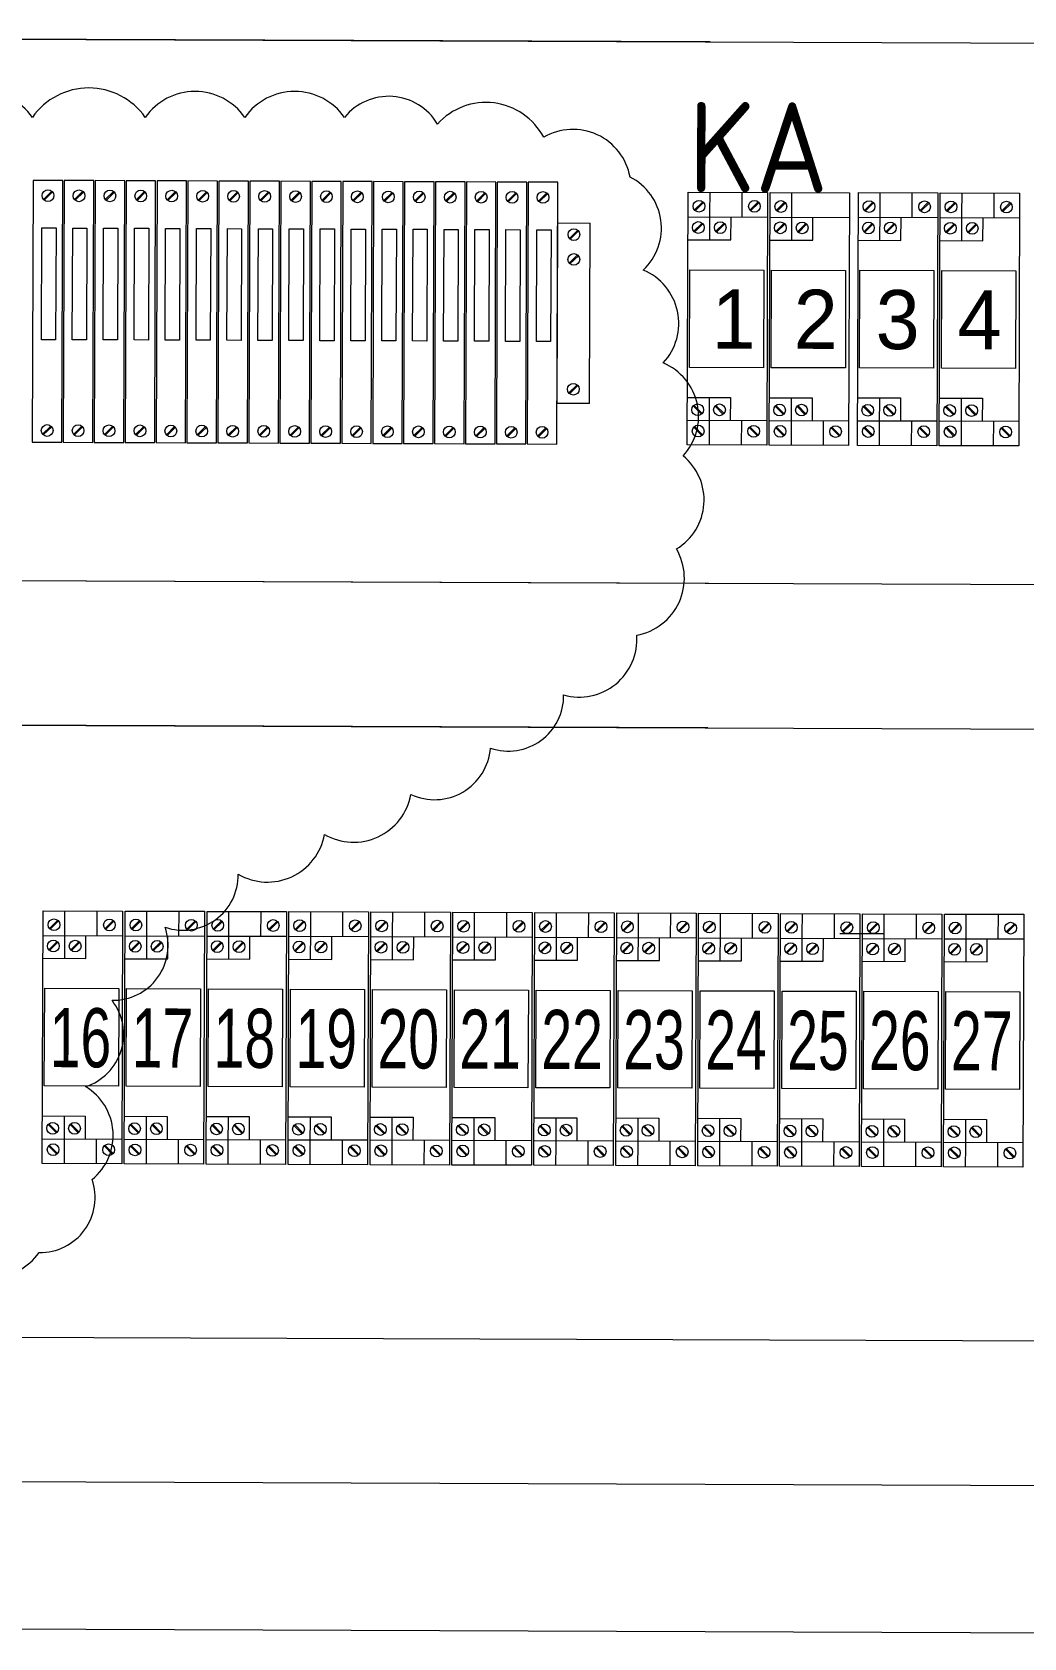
# Model space of a CAD drawing. Header units: millimetres. Extents: x 32721 to 103787, y 57624 to 127312.
# Drawn here: x 43190.9 to 43329.8, y 65146.8 to 65371.6 of the extents above; entities that cross this region are included whole.
import ezdxf

# ---------------------------------------------------------------- set-up
doc = ezdxf.new("R2010")
doc.units = ezdxf.units.MM
doc.header["$LTSCALE"] = 10
doc.layers.add('1轮廓实线层', color=7, linetype='Continuous', lineweight=18)
doc.layers.add('6文字层', color=3, linetype='Continuous', lineweight=18)
doc.styles.get("Standard").update_dxf_attribs({"font": 'isocp.shx', "width": 0.707, "bigfont": 'hztxt.shx'})
doc.styles.add('样式 1', font='SIMYOU.TTF', dxfattribs={"width": 0.75})

msp = doc.modelspace()

# ---------------------------------------------------------------- linework, layer by layer
at = {"layer": '1轮廓实线层'}
for p, q in [((43285.87, 65370.2), (42910.13, 65371.55)), ((42910.13, 65371.55), (43488.54, 65369.46)), ((43285.6, 65294.38), (42909.86, 65295.74)), ((43488.27, 65293.65), (42909.86, 65295.74)), ((43285.53, 65274.17), (42909.78, 65275.52)), ((42909.78, 65275.52), (43488.19, 65273.44)), ((43487.88, 65187.75), (42909.48, 65189.84)), ((43507.52, 65167.47), (42889.69, 65169.7)), ((42864.96, 65149.2), (43532.1, 65146.79))]:
    msp.add_line(p, q, dxfattribs=at)
at = {"layer": '1轮廓实线层', "lineweight": 13}
for p, q in [((43191.06, 65350.79), (43190.93, 65314.15)), ((43195.2, 65350.78), (43191.06, 65350.79)), ((43195.07, 65314.14), (43195.2, 65350.78)), ((43195.39, 65350.78), (43195.26, 65314.14)), ((43199.54, 65350.76), (43195.39, 65350.78)), ((43199.4, 65314.12), (43199.54, 65350.76)), ((43199.72, 65350.76), (43199.59, 65314.12)), ((43203.87, 65350.75), (43199.72, 65350.76)), ((43203.73, 65314.11), (43203.87, 65350.75)), ((43204.05, 65350.75), (43203.92, 65314.11)), ((43208.2, 65350.73), (43204.05, 65350.75)), ((43208.07, 65314.09), (43208.2, 65350.73)), ((43208.39, 65350.73), (43208.25, 65314.09)), ((43212.53, 65350.72), (43208.39, 65350.73)), ((43212.4, 65314.07), (43212.53, 65350.72)), ((43212.72, 65350.72), (43212.58, 65314.07)), ((43216.86, 65350.7), (43212.72, 65350.72)), ((43216.73, 65314.06), (43216.86, 65350.7)), ((43217.05, 65350.7), (43216.92, 65314.06)), ((43221.19, 65350.69), (43217.05, 65350.7)), ((43221.06, 65314.04), (43221.19, 65350.69)), ((43221.39, 65350.68), (43221.26, 65314.04)), ((43225.54, 65350.67), (43221.39, 65350.68)), ((43225.4, 65314.03), (43225.54, 65350.67)), ((43225.72, 65350.67), (43225.59, 65314.03)), ((43229.87, 65350.65), (43225.72, 65350.67)), ((43229.74, 65314.01), (43229.87, 65350.65)), ((43230.06, 65350.65), (43229.92, 65314.01)), ((43234.2, 65350.64), (43230.06, 65350.65)), ((43234.07, 65314), (43234.2, 65350.64)), ((43234.39, 65350.64), (43234.25, 65314)), ((43238.53, 65350.62), (43234.39, 65350.64)), ((43238.4, 65313.98), (43238.53, 65350.62)), ((43238.72, 65350.62), (43238.59, 65313.98)), ((43242.86, 65350.61), (43238.72, 65350.62)), ((43242.73, 65313.97), (43242.86, 65350.61)), ((43243.05, 65350.61), (43242.92, 65313.96)), ((43247.19, 65350.59), (43243.05, 65350.61)), ((43247.06, 65313.95), (43247.19, 65350.59)), ((43247.38, 65350.59), (43247.25, 65313.95)), ((43251.53, 65350.58), (43247.38, 65350.59)), ((43251.39, 65313.93), (43251.53, 65350.58)), ((43251.71, 65350.58), (43251.58, 65313.93)), ((43255.86, 65350.56), (43251.71, 65350.58)), ((43255.73, 65313.92), (43255.86, 65350.56)), ((43256.04, 65350.56), (43255.91, 65313.92)), ((43260.19, 65350.54), (43256.04, 65350.56)), ((43260.06, 65313.9), (43260.19, 65350.54)), ((43260.38, 65350.54), (43260.24, 65313.9)), ((43264.52, 65350.53), (43260.38, 65350.54)), ((43264.39, 65313.89), (43264.52, 65350.53)), ((43192.49, 65348.13), (43193.66, 65349.29)), ((43192.59, 65348.03), (43193.76, 65349.19)), ((43196.82, 65348.11), (43197.99, 65349.27)), ((43196.92, 65348.01), (43198.09, 65349.17)), ((43201.15, 65348.1), (43202.32, 65349.26)), ((43201.26, 65348), (43202.42, 65349.15)), ((43205.49, 65348.08), (43206.65, 65349.24)), ((43205.59, 65347.98), (43206.75, 65349.14)), ((43209.82, 65348.07), (43210.98, 65349.22)), ((43209.92, 65347.97), (43211.08, 65349.12)), ((43214.15, 65348.05), (43215.31, 65349.21)), ((43214.25, 65347.95), (43215.42, 65349.11)), ((43218.48, 65348.04), (43219.65, 65349.19)), ((43218.58, 65347.93), (43219.75, 65349.09)), ((43222.82, 65348.02), (43223.99, 65349.18)), ((43222.92, 65347.92), (43224.09, 65349.08)), ((43227.15, 65348), (43228.32, 65349.16)), ((43227.26, 65347.9), (43228.42, 65349.06)), ((43231.49, 65347.99), (43232.65, 65349.15)), ((43231.59, 65347.89), (43232.75, 65349.04)), ((43235.82, 65347.97), (43236.98, 65349.13)), ((43235.92, 65347.87), (43237.09, 65349.03)), ((43240.15, 65347.96), (43241.32, 65349.12)), ((43240.25, 65347.86), (43241.42, 65349.01)), ((43244.48, 65347.94), (43245.65, 65349.1)), ((43244.58, 65347.84), (43245.75, 65349)), ((43248.81, 65347.93), (43249.98, 65349.08)), ((43248.91, 65347.82), (43250.08, 65348.98)), ((43253.14, 65347.91), (43254.31, 65349.07)), ((43253.25, 65347.81), (43254.41, 65348.97)), ((43257.48, 65347.9), (43258.64, 65349.05)), ((43257.58, 65347.79), (43258.74, 65348.95)), ((43261.81, 65347.88), (43262.97, 65349.04)), ((43261.91, 65347.78), (43263.07, 65348.93)), ((43282.65, 65313.76), (43282.78, 65349.14)), ((43282.78, 65349.14), (43293.9, 65349.1)), ((43283.65, 65346.66), (43284.81, 65347.81)), ((43283.75, 65346.55), (43284.91, 65347.71)), ((43285.82, 65346.26), (43285.83, 65349.13)), ((43290.32, 65345.66), (43290.33, 65349.11)), ((43291.42, 65346.63), (43292.58, 65347.79)), ((43291.52, 65346.53), (43292.69, 65347.68)), ((43293.9, 65349.1), (43293.77, 65313.72)), ((43294.12, 65313.72), (43294.25, 65349.1)), ((43294.25, 65349.1), (43305.37, 65349.06)), ((43295.12, 65346.62), (43296.28, 65347.77)), ((43295.22, 65346.51), (43296.39, 65347.67)), ((43297.29, 65346.21), (43297.3, 65349.09)), ((43305.37, 65349.06), (43305.24, 65313.68)), ((43306.47, 65313.7), (43306.6, 65349.08)), ((43306.6, 65349.08), (43317.72, 65349.04)), ((43307.46, 65346.6), (43308.63, 65347.76)), ((43307.57, 65346.5), (43308.73, 65347.65)), ((43309.64, 65346.2), (43309.65, 65349.07)), ((43314.14, 65345.6), (43314.15, 65349.06)), ((43315.24, 65346.57), (43316.4, 65347.73)), ((43315.34, 65346.47), (43316.5, 65347.63)), ((43317.72, 65349.04), (43317.59, 65313.66)), ((43317.94, 65313.66), (43318.07, 65349.04)), ((43318.07, 65349.04), (43329.19, 65349)), ((43318.94, 65346.56), (43320.1, 65347.72)), ((43319.04, 65346.46), (43320.2, 65347.61)), ((43321.11, 65346.16), (43321.12, 65349.03)), ((43325.61, 65345.56), (43325.62, 65349.01)), ((43326.71, 65346.53), (43327.88, 65347.69)), ((43326.81, 65346.43), (43327.98, 65347.58)), ((43329.19, 65349), (43329.06, 65313.62)), ((43282.77, 65345.69), (43293.89, 65345.65)), ((43285.8, 65342.47), (43285.82, 65346.26)), ((43288.76, 65342.46), (43288.77, 65345.66)), ((43294.24, 65345.64), (43305.36, 65345.6)), ((43297.28, 65342.43), (43297.29, 65346.21)), ((43300.23, 65342.42), (43300.24, 65345.62)), ((43306.58, 65345.63), (43317.7, 65345.59)), ((43309.62, 65342.41), (43309.64, 65346.2)), ((43312.57, 65342.4), (43312.59, 65345.61)), ((43318.06, 65345.59), (43329.18, 65345.55)), ((43321.1, 65342.37), (43321.11, 65346.16)), ((43324.05, 65342.36), (43324.06, 65345.56)), ((43264.41, 65319.57), (43264.5, 65344.84)), ((43264.5, 65344.84), (43269.05, 65344.83)), ((43266.14, 65342.68), (43267.3, 65343.84)), ((43266.24, 65342.58), (43267.4, 65343.74)), ((43268.96, 65319.56), (43269.05, 65344.83)), ((43283.56, 65343.67), (43284.73, 65344.83)), ((43283.66, 65343.57), (43284.83, 65344.73)), ((43286.62, 65343.66), (43287.79, 65344.82)), ((43286.73, 65343.56), (43287.89, 65344.72)), ((43295.03, 65343.63), (43296.2, 65344.79)), ((43295.13, 65343.53), (43296.3, 65344.69)), ((43298.1, 65343.62), (43299.26, 65344.78)), ((43298.2, 65343.52), (43299.36, 65344.68)), ((43307.38, 65343.62), (43308.54, 65344.77)), ((43307.48, 65343.51), (43308.65, 65344.67)), ((43310.44, 65343.61), (43311.61, 65344.76)), ((43310.54, 65343.5), (43311.71, 65344.66)), ((43318.85, 65343.58), (43320.02, 65344.73)), ((43318.95, 65343.47), (43320.12, 65344.63)), ((43321.91, 65343.56), (43323.08, 65344.72)), ((43322.02, 65343.46), (43323.18, 65344.62)), ((43282.75, 65342.48), (43288.76, 65342.46)), ((43294.23, 65342.44), (43300.23, 65342.42)), ((43306.57, 65342.42), (43312.57, 65342.4)), ((43318.05, 65342.38), (43324.05, 65342.36)), ((43266.12, 65339.21), (43267.29, 65340.36)), ((43266.22, 65339.1), (43267.39, 65340.26)), ((43266.06, 65321.04), (43267.22, 65322.2)), ((43266.16, 65320.94), (43267.32, 65322.09)), ((43282.67, 65320.42), (43288.68, 65320.4)), ((43285.72, 65320.41), (43285.71, 65316.63)), ((43288.68, 65320.4), (43288.66, 65317.19)), ((43294.15, 65320.38), (43300.15, 65320.36)), ((43297.2, 65320.37), (43297.18, 65316.58)), ((43300.15, 65320.36), (43300.14, 65317.15)), ((43306.49, 65320.37), (43312.49, 65320.34)), ((43309.54, 65320.35), (43309.53, 65316.57)), ((43312.49, 65320.34), (43312.48, 65317.14)), ((43317.97, 65320.32), (43323.97, 65320.3)), ((43321.02, 65320.31), (43321, 65316.53)), ((43323.97, 65320.3), (43323.96, 65317.1)), ((43268.96, 65319.56), (43264.41, 65319.57)), ((43283.47, 65319.22), (43284.63, 65318.06)), ((43283.57, 65319.32), (43284.73, 65318.16)), ((43286.54, 65319.21), (43287.69, 65318.05)), ((43286.64, 65319.31), (43287.79, 65318.15)), ((43294.94, 65319.18), (43296.1, 65318.01)), ((43295.05, 65319.28), (43296.2, 65318.12)), ((43298.01, 65319.17), (43299.17, 65318)), ((43298.11, 65319.27), (43299.27, 65318.11)), ((43307.29, 65319.16), (43308.45, 65318)), ((43307.39, 65319.27), (43308.55, 65318.1)), ((43310.35, 65319.15), (43311.51, 65317.99)), ((43310.46, 65319.25), (43311.61, 65318.09)), ((43318.76, 65319.12), (43319.92, 65317.96)), ((43318.87, 65319.22), (43320.02, 65318.06)), ((43321.83, 65319.11), (43322.98, 65317.95)), ((43321.93, 65319.21), (43323.09, 65318.05)), ((43192.37, 65315.26), (43193.54, 65316.41)), ((43192.47, 65315.16), (43193.64, 65316.31)), ((43196.7, 65315.24), (43197.87, 65316.4)), ((43196.8, 65315.14), (43197.97, 65316.3)), ((43201.03, 65315.23), (43202.2, 65316.38)), ((43201.14, 65315.12), (43202.3, 65316.28)), ((43205.37, 65315.21), (43206.53, 65316.37)), ((43205.47, 65315.11), (43206.63, 65316.27)), ((43209.7, 65315.2), (43210.86, 65316.35)), ((43209.8, 65315.09), (43210.97, 65316.25)), ((43214.03, 65315.18), (43215.2, 65316.34)), ((43214.13, 65315.08), (43215.3, 65316.23)), ((43218.36, 65315.16), (43219.53, 65316.32)), ((43218.46, 65315.06), (43219.63, 65316.22)), ((43222.7, 65315.15), (43223.87, 65316.31)), ((43222.81, 65315.05), (43223.97, 65316.2)), ((43227.04, 65315.13), (43228.2, 65316.29)), ((43227.14, 65315.03), (43228.3, 65316.19)), ((43231.37, 65315.12), (43232.53, 65316.27)), ((43231.47, 65315.01), (43232.64, 65316.17)), ((43235.7, 65315.1), (43236.87, 65316.26)), ((43235.8, 65315), (43236.97, 65316.16)), ((43240.03, 65315.09), (43241.2, 65316.24)), ((43240.13, 65314.98), (43241.3, 65316.14)), ((43244.36, 65315.07), (43245.53, 65316.23)), ((43244.46, 65314.97), (43245.63, 65316.13)), ((43248.69, 65315.05), (43249.86, 65316.21)), ((43248.8, 65314.95), (43249.96, 65316.11)), ((43253.03, 65315.04), (43254.19, 65316.2)), ((43253.13, 65314.94), (43254.29, 65316.09)), ((43257.36, 65315.02), (43258.52, 65316.18)), ((43257.46, 65314.92), (43258.62, 65316.08)), ((43261.69, 65315.01), (43262.85, 65316.16)), ((43261.79, 65314.91), (43262.96, 65316.06)), ((43282.66, 65317.22), (43293.78, 65317.18)), ((43283.54, 65316.24), (43284.69, 65315.07)), ((43283.64, 65316.34), (43284.8, 65315.17)), ((43285.71, 65316.63), (43285.7, 65313.75)), ((43290.22, 65317.19), (43290.21, 65313.73)), ((43291.31, 65316.21), (43292.47, 65315.05)), ((43291.41, 65316.31), (43292.57, 65315.15)), ((43294.14, 65317.18), (43305.26, 65317.14)), ((43295.01, 65316.2), (43296.17, 65315.03)), ((43295.11, 65316.3), (43296.27, 65315.13)), ((43297.18, 65316.58), (43297.17, 65313.71)), ((43301.69, 65317.15), (43301.68, 65313.69)), ((43302.78, 65316.17), (43303.94, 65315)), ((43302.88, 65316.27), (43304.04, 65315.11)), ((43306.48, 65317.16), (43317.6, 65317.12)), ((43307.35, 65316.18), (43308.51, 65315.02)), ((43307.46, 65316.28), (43308.61, 65315.12)), ((43309.53, 65316.57), (43309.52, 65313.69)), ((43314.04, 65317.13), (43314.02, 65313.68)), ((43315.13, 65316.15), (43316.28, 65314.99)), ((43315.23, 65316.25), (43316.39, 65315.09)), ((43317.95, 65317.12), (43329.07, 65317.08)), ((43318.83, 65316.14), (43319.98, 65314.97)), ((43318.93, 65316.24), (43320.09, 65315.08)), ((43321, 65316.53), (43320.99, 65313.65)), ((43325.51, 65317.09), (43325.5, 65313.64)), ((43326.6, 65316.11), (43327.76, 65314.95)), ((43326.7, 65316.21), (43327.86, 65315.05)), ((43190.93, 65314.15), (43195.07, 65314.14)), ((43195.26, 65314.14), (43199.4, 65314.12)), ((43199.59, 65314.12), (43203.73, 65314.11)), ((43203.92, 65314.11), (43208.07, 65314.09)), ((43208.25, 65314.09), (43212.4, 65314.07)), ((43212.58, 65314.07), (43216.73, 65314.06)), ((43216.92, 65314.06), (43221.06, 65314.04)), ((43221.26, 65314.04), (43225.4, 65314.03)), ((43225.59, 65314.03), (43229.74, 65314.01)), ((43229.92, 65314.01), (43234.07, 65314)), ((43234.25, 65314), (43238.4, 65313.98)), ((43238.59, 65313.98), (43242.73, 65313.97)), ((43242.92, 65313.96), (43247.06, 65313.95)), ((43247.25, 65313.95), (43251.39, 65313.93)), ((43251.58, 65313.93), (43255.73, 65313.92)), ((43255.91, 65313.92), (43260.06, 65313.9)), ((43260.24, 65313.9), (43264.39, 65313.89)), ((43293.77, 65313.72), (43282.65, 65313.76)), ((43305.24, 65313.68), (43294.12, 65313.72)), ((43317.59, 65313.66), (43306.47, 65313.7)), ((43329.06, 65313.62), (43317.94, 65313.66)), ((43192.33, 65213.19), (43192.45, 65248.57)), ((43192.45, 65248.57), (43203.57, 65248.53)), ((43195.49, 65245.68), (43195.5, 65248.56)), ((43200, 65245.09), (43200.01, 65248.54)), ((43203.57, 65248.53), (43203.45, 65213.15)), ((43203.8, 65213.15), (43203.93, 65248.53)), ((43203.93, 65248.53), (43215.05, 65248.49)), ((43206.97, 65245.64), (43206.98, 65248.51)), ((43211.47, 65245.04), (43211.48, 65248.5)), ((43215.05, 65248.49), (43214.92, 65213.11)), ((43215.27, 65213.11), (43215.4, 65248.48)), ((43215.4, 65248.48), (43226.52, 65248.44)), ((43218.44, 65245.6), (43218.45, 65248.47)), ((43222.94, 65245), (43222.96, 65248.46)), ((43226.52, 65248.44), (43226.39, 65213.07)), ((43226.75, 65213.06), (43226.87, 65248.44)), ((43226.87, 65248.44), (43237.99, 65248.4)), ((43229.91, 65245.56), (43229.92, 65248.43)), ((43234.42, 65244.96), (43234.43, 65248.42)), ((43237.99, 65248.4), (43237.87, 65213.02)), ((43238.22, 65213.02), (43238.35, 65248.4)), ((43238.35, 65248.4), (43249.47, 65248.36)), ((43241.39, 65245.52), (43241.4, 65248.39)), ((43245.89, 65244.92), (43245.9, 65248.37)), ((43249.47, 65248.36), (43249.34, 65212.98)), ((43249.69, 65212.98), (43249.82, 65248.36)), ((43249.82, 65248.36), (43260.94, 65248.32)), ((43252.86, 65245.47), (43252.87, 65248.35)), ((43257.36, 65244.88), (43257.37, 65248.33)), ((43260.94, 65248.32), (43260.81, 65212.94)), ((43261.17, 65212.94), (43261.29, 65248.32)), ((43261.29, 65248.32), (43272.41, 65248.28)), ((43264.33, 65245.43), (43264.34, 65248.31)), ((43193.32, 65246.08), (43194.49, 65247.24)), ((43193.42, 65245.98), (43194.59, 65247.14)), ((43201.1, 65246.06), (43202.26, 65247.21)), ((43201.2, 65245.95), (43202.36, 65247.11)), ((43204.79, 65246.04), (43205.96, 65247.2)), ((43204.9, 65245.94), (43206.06, 65247.1)), ((43212.57, 65246.01), (43213.73, 65247.17)), ((43212.67, 65245.91), (43213.84, 65247.07)), ((43216.27, 65246), (43217.43, 65247.16)), ((43216.37, 65245.9), (43217.54, 65247.06)), ((43224.04, 65245.97), (43225.21, 65247.13)), ((43224.14, 65245.87), (43225.31, 65247.03)), ((43227.74, 65245.96), (43228.91, 65247.12)), ((43227.84, 65245.86), (43229.01, 65247.01)), ((43235.51, 65245.93), (43236.68, 65247.09)), ((43235.62, 65245.83), (43236.78, 65246.99)), ((43239.21, 65245.92), (43240.38, 65247.08)), ((43239.32, 65245.82), (43240.48, 65246.97)), ((43246.99, 65245.89), (43248.15, 65247.05)), ((43247.09, 65245.79), (43248.25, 65246.95)), ((43250.69, 65245.88), (43251.85, 65247.03)), ((43250.79, 65245.77), (43251.95, 65246.93)), ((43258.46, 65245.85), (43259.63, 65247.01)), ((43258.56, 65245.75), (43259.73, 65246.9)), ((43262.16, 65245.84), (43263.33, 65246.99)), ((43262.26, 65245.73), (43263.43, 65246.89)), ((43268.83, 65244.84), (43268.85, 65248.29)), ((43269.93, 65245.81), (43271.1, 65246.96)), ((43270.03, 65245.7), (43271.2, 65246.86)), ((43272.41, 65248.28), (43272.28, 65212.9)), ((43272.64, 65212.9), (43272.77, 65248.28)), ((43272.77, 65248.28), (43283.88, 65248.24)), ((43273.63, 65245.79), (43274.8, 65246.95)), ((43273.73, 65245.69), (43274.9, 65246.85)), ((43275.81, 65245.39), (43275.82, 65248.27)), ((43280.31, 65244.8), (43280.32, 65248.25)), ((43281.41, 65245.77), (43282.57, 65246.92)), ((43281.51, 65245.66), (43282.67, 65246.82)), ((43283.88, 65248.24), (43283.76, 65212.86)), ((43284.11, 65212.86), (43284.24, 65248.24)), ((43284.24, 65248.24), (43295.36, 65248.2)), ((43285.11, 65245.75), (43286.27, 65246.91)), ((43285.21, 65245.65), (43286.37, 65246.81)), ((43287.28, 65245.35), (43287.29, 65248.22)), ((43291.78, 65244.75), (43291.79, 65248.21)), ((43292.88, 65245.72), (43294.05, 65246.88)), ((43292.98, 65245.62), (43294.15, 65246.78)), ((43295.36, 65248.2), (43295.23, 65212.82)), ((43295.58, 65212.82), (43295.71, 65248.19)), ((43295.71, 65248.19), (43306.83, 65248.15)), ((43296.58, 65245.71), (43297.74, 65246.87)), ((43296.68, 65245.61), (43297.85, 65246.77)), ((43298.75, 65245.31), (43298.76, 65248.18)), ((43303.25, 65244.71), (43303.27, 65248.17)), ((43304.35, 65245.68), (43305.52, 65246.84)), ((43304.45, 65245.58), (43305.62, 65246.74)), ((43306.83, 65248.15), (43306.7, 65212.78)), ((43307.06, 65212.77), (43307.18, 65248.15)), ((43307.18, 65248.15), (43318.3, 65248.11)), ((43308.05, 65245.67), (43309.22, 65246.83)), ((43308.15, 65245.57), (43309.32, 65246.72)), ((43310.22, 65245.27), (43310.23, 65248.14)), ((43314.73, 65244.67), (43314.74, 65248.13)), ((43315.83, 65245.64), (43316.99, 65246.8)), ((43315.93, 65245.54), (43317.09, 65246.7)), ((43318.3, 65248.11), (43318.18, 65212.73)), ((43318.53, 65212.73), (43318.66, 65248.11)), ((43318.66, 65248.11), (43329.78, 65248.07)), ((43319.53, 65245.63), (43320.69, 65246.79)), ((43319.63, 65245.53), (43320.79, 65246.68)), ((43321.7, 65245.23), (43321.71, 65248.1)), ((43326.2, 65244.63), (43326.21, 65248.08)), ((43327.3, 65245.6), (43328.46, 65246.76)), ((43327.4, 65245.5), (43328.57, 65246.66)), ((43329.78, 65248.07), (43329.65, 65212.69)), ((43192.44, 65245.11), (43203.56, 65245.07)), ((43193.24, 65243.1), (43194.4, 65244.26)), ((43193.34, 65243), (43194.5, 65244.16)), ((43195.48, 65241.89), (43195.49, 65245.68)), ((43196.3, 65243.09), (43197.47, 65244.25)), ((43196.4, 65242.99), (43197.57, 65244.15)), ((43198.43, 65241.88), (43198.44, 65245.09)), ((43203.92, 65245.07), (43215.03, 65245.03)), ((43204.71, 65243.06), (43205.88, 65244.22)), ((43204.81, 65242.96), (43205.98, 65244.12)), ((43206.95, 65241.85), (43206.97, 65245.64)), ((43207.77, 65243.05), (43208.94, 65244.21)), ((43207.87, 65242.95), (43209.04, 65244.1)), ((43209.9, 65241.84), (43209.92, 65245.05)), ((43215.39, 65245.03), (43226.51, 65244.99)), ((43216.18, 65243.02), (43217.35, 65244.18)), ((43216.28, 65242.92), (43217.45, 65244.07)), ((43218.43, 65241.81), (43218.44, 65245.6)), ((43219.25, 65243.01), (43220.41, 65244.16)), ((43219.35, 65242.91), (43220.51, 65244.06)), ((43221.38, 65241.8), (43221.39, 65245.01)), ((43226.86, 65244.99), (43237.98, 65244.95)), ((43227.66, 65242.98), (43228.82, 65244.13)), ((43227.76, 65242.87), (43228.92, 65244.03)), ((43229.9, 65241.77), (43229.91, 65245.56)), ((43230.72, 65242.97), (43231.88, 65244.12)), ((43230.82, 65242.86), (43231.99, 65244.02)), ((43232.85, 65241.76), (43232.86, 65244.97)), ((43238.33, 65244.95), (43249.45, 65244.91)), ((43239.13, 65242.94), (43240.29, 65244.09)), ((43239.23, 65242.83), (43240.4, 65243.99)), ((43241.37, 65241.73), (43241.39, 65245.52)), ((43242.19, 65242.92), (43243.36, 65244.08)), ((43242.29, 65242.82), (43243.46, 65243.98)), ((43244.32, 65241.72), (43244.34, 65244.93)), ((43249.81, 65244.91), (43260.93, 65244.87)), ((43250.6, 65242.89), (43251.77, 65244.05)), ((43250.7, 65242.79), (43251.87, 65243.95)), ((43252.85, 65241.69), (43252.86, 65245.47)), ((43253.66, 65242.88), (43254.83, 65244.04)), ((43253.77, 65242.78), (43254.93, 65243.94)), ((43255.8, 65241.68), (43255.81, 65244.88)), ((43261.28, 65244.86), (43272.4, 65244.82)), ((43262.07, 65242.85), (43263.24, 65244.01)), ((43262.18, 65242.75), (43263.34, 65243.91)), ((43264.32, 65241.65), (43264.33, 65245.43)), ((43265.14, 65242.84), (43266.3, 65244)), ((43265.24, 65242.74), (43266.41, 65243.9)), ((43267.27, 65241.64), (43267.28, 65244.84)), ((43272.75, 65244.82), (43283.87, 65244.78)), ((43273.55, 65242.81), (43274.71, 65243.97)), ((43273.65, 65242.71), (43274.81, 65243.87)), ((43275.79, 65241.6), (43275.81, 65245.39)), ((43276.61, 65242.8), (43277.78, 65243.96)), ((43276.71, 65242.7), (43277.88, 65243.86)), ((43278.74, 65241.59), (43278.75, 65244.8)), ((43284.23, 65244.78), (43295.35, 65244.74)), ((43285.02, 65242.77), (43286.19, 65243.93)), ((43285.12, 65242.67), (43286.29, 65243.83)), ((43287.26, 65241.56), (43287.28, 65245.35)), ((43288.08, 65242.76), (43289.25, 65243.92)), ((43288.19, 65242.66), (43289.35, 65243.81)), ((43290.22, 65241.55), (43290.23, 65244.76)), ((43295.7, 65244.74), (43306.82, 65244.7)), ((43296.49, 65242.73), (43297.66, 65243.89)), ((43298.74, 65241.52), (43298.75, 65245.31)), ((43299.56, 65242.72), (43300.72, 65243.87)), ((43301.69, 65241.51), (43301.7, 65244.72)), ((43308.54, 65245.35), (43303.99, 65245.36)), ((43309.17, 65245.35), (43304.62, 65245.36)), ((43310.2, 65245.34), (43305.65, 65245.36)), ((43307.17, 65244.7), (43318.29, 65244.66)), ((43307.97, 65242.69), (43309.13, 65243.84)), ((43310.21, 65241.48), (43310.22, 65245.27)), ((43311.03, 65242.68), (43312.2, 65243.83)), ((43313.16, 65241.47), (43313.17, 65244.68)), ((43318.65, 65244.66), (43329.76, 65244.62)), ((43319.44, 65242.65), (43320.61, 65243.8)), ((43321.68, 65241.44), (43321.7, 65245.23)), ((43324.63, 65241.43), (43324.65, 65244.64)), ((43192.43, 65241.91), (43198.43, 65241.88)), ((43203.9, 65241.86), (43209.9, 65241.84)), ((43215.38, 65241.82), (43221.38, 65241.8)), ((43226.85, 65241.78), (43232.85, 65241.76)), ((43238.32, 65241.74), (43244.32, 65241.72)), ((43249.8, 65241.7), (43255.8, 65241.68)), ((43261.27, 65241.66), (43267.27, 65241.64)), ((43272.74, 65241.62), (43278.74, 65241.59)), ((43284.21, 65241.57), (43290.22, 65241.55)), ((43296.6, 65242.63), (43297.76, 65243.78)), ((43299.66, 65242.62), (43300.82, 65243.77)), ((43308.07, 65242.59), (43309.23, 65243.74)), ((43311.13, 65242.57), (43312.3, 65243.73)), ((43319.54, 65242.54), (43320.71, 65243.7)), ((43322.5, 65242.63), (43323.67, 65243.79)), ((43322.6, 65242.53), (43323.77, 65243.69)), ((43295.69, 65241.53), (43301.69, 65241.51)), ((43307.16, 65241.49), (43313.16, 65241.47)), ((43318.63, 65241.45), (43324.63, 65241.43)), ((43192.35, 65219.85), (43198.35, 65219.83)), ((43195.4, 65219.84), (43195.39, 65216.05)), ((43198.35, 65219.83), (43198.34, 65216.62)), ((43203.82, 65219.81), (43209.83, 65219.79)), ((43206.87, 65219.8), (43206.86, 65216.01)), ((43209.83, 65219.79), (43209.81, 65216.58)), ((43215.3, 65219.77), (43221.3, 65219.75)), ((43218.35, 65219.76), (43218.33, 65215.97)), ((43221.3, 65219.75), (43221.29, 65216.54)), ((43226.77, 65219.73), (43232.77, 65219.7)), ((43229.82, 65219.72), (43229.81, 65215.93)), ((43232.77, 65219.7), (43232.76, 65216.5)), ((43238.24, 65219.68), (43244.24, 65219.66)), ((43241.29, 65219.67), (43241.28, 65215.89)), ((43244.24, 65219.66), (43244.23, 65216.46)), ((43249.72, 65219.64), (43255.72, 65219.62)), ((43252.77, 65219.63), (43252.75, 65215.84)), ((43255.72, 65219.62), (43255.71, 65216.41)), ((43261.19, 65219.6), (43267.19, 65219.58)), ((43264.24, 65219.59), (43264.23, 65215.8)), ((43267.19, 65219.58), (43267.18, 65216.37)), ((43272.66, 65219.56), (43278.66, 65219.54)), ((43275.71, 65219.55), (43275.7, 65215.76)), ((43278.66, 65219.54), (43278.65, 65216.33)), ((43284.14, 65219.52), (43290.14, 65219.5)), ((43287.18, 65219.51), (43287.17, 65215.72)), ((43290.14, 65219.5), (43290.12, 65216.29)), ((43295.61, 65219.48), (43301.61, 65219.46)), ((43298.66, 65219.47), (43298.64, 65215.68)), ((43301.61, 65219.46), (43301.6, 65216.25)), ((43307.08, 65219.44), (43313.08, 65219.41)), ((43310.13, 65219.43), (43310.12, 65215.64)), ((43313.08, 65219.41), (43313.07, 65216.21)), ((43318.55, 65219.39), (43324.56, 65219.37)), ((43321.6, 65219.38), (43321.59, 65215.6)), ((43324.56, 65219.37), (43324.54, 65216.17)), ((43193.15, 65218.65), (43194.31, 65217.48)), ((43193.25, 65218.75), (43194.41, 65217.58)), ((43196.21, 65218.64), (43197.37, 65217.47)), ((43196.31, 65218.74), (43197.47, 65217.57)), ((43204.62, 65218.61), (43205.78, 65217.44)), ((43204.72, 65218.71), (43205.88, 65217.54)), ((43207.68, 65218.6), (43208.84, 65217.43)), ((43207.79, 65218.7), (43208.94, 65217.53)), ((43216.09, 65218.57), (43217.25, 65217.4)), ((43216.2, 65218.67), (43217.35, 65217.5)), ((43219.16, 65218.55), (43220.31, 65217.39)), ((43219.26, 65218.66), (43220.42, 65217.49)), ((43227.57, 65218.52), (43228.72, 65217.36)), ((43227.67, 65218.63), (43228.83, 65217.46)), ((43230.63, 65218.51), (43231.79, 65217.35)), ((43230.73, 65218.61), (43231.89, 65217.45)), ((43239.04, 65218.48), (43240.2, 65217.32)), ((43239.14, 65218.58), (43240.3, 65217.42)), ((43242.1, 65218.47), (43243.26, 65217.31)), ((43242.21, 65218.57), (43243.36, 65217.41)), ((43250.51, 65218.44), (43251.67, 65217.28)), ((43250.62, 65218.54), (43251.77, 65217.38)), ((43253.58, 65218.43), (43254.73, 65217.26)), ((43253.68, 65218.53), (43254.84, 65217.37)), ((43261.99, 65218.4), (43263.14, 65217.23)), ((43262.09, 65218.5), (43263.25, 65217.34)), ((43265.05, 65218.39), (43266.21, 65217.22)), ((43265.15, 65218.49), (43266.31, 65217.32)), ((43273.46, 65218.36), (43274.62, 65217.19)), ((43273.56, 65218.46), (43274.72, 65217.29)), ((43276.52, 65218.35), (43277.68, 65217.18)), ((43276.62, 65218.45), (43277.78, 65217.28)), ((43284.93, 65218.32), (43286.09, 65217.15)), ((43285.03, 65218.42), (43286.19, 65217.25)), ((43288, 65218.31), (43289.15, 65217.14)), ((43288.1, 65218.41), (43289.26, 65217.24)), ((43296.41, 65218.28), (43297.56, 65217.11)), ((43296.51, 65218.38), (43297.66, 65217.21)), ((43299.47, 65218.26), (43300.63, 65217.1)), ((43299.57, 65218.37), (43300.73, 65217.2)), ((43307.88, 65218.23), (43309.04, 65217.07)), ((43307.98, 65218.34), (43309.14, 65217.17)), ((43310.94, 65218.22), (43312.1, 65217.06)), ((43311.04, 65218.32), (43312.2, 65217.16)), ((43319.35, 65218.19), (43320.51, 65217.03)), ((43319.45, 65218.29), (43320.61, 65217.13)), ((43322.41, 65218.18), (43323.57, 65217.02)), ((43322.52, 65218.28), (43323.67, 65217.12)), ((43192.34, 65216.64), (43203.46, 65216.6)), ((43193.21, 65215.67), (43194.37, 65214.5)), ((43193.31, 65215.77), (43194.47, 65214.6)), ((43195.39, 65216.05), (43195.38, 65213.18)), ((43199.89, 65216.62), (43199.88, 65213.16)), ((43200.99, 65215.64), (43202.14, 65214.47)), ((43201.09, 65215.74), (43202.25, 65214.57)), ((43203.81, 65216.6), (43214.93, 65216.56)), ((43204.68, 65215.62), (43205.84, 65214.46)), ((43204.79, 65215.73), (43205.94, 65214.56)), ((43206.86, 65216.01), (43206.85, 65213.14)), ((43211.37, 65216.57), (43211.35, 65213.12)), ((43212.46, 65215.6), (43213.62, 65214.43)), ((43212.56, 65215.7), (43213.72, 65214.53)), ((43215.29, 65216.56), (43226.4, 65216.52)), ((43216.16, 65215.58), (43217.32, 65214.42)), ((43216.26, 65215.68), (43217.42, 65214.52)), ((43218.33, 65215.97), (43218.32, 65213.09)), ((43222.84, 65216.53), (43222.83, 65213.08)), ((43223.93, 65215.55), (43225.09, 65214.39)), ((43224.03, 65215.66), (43225.19, 65214.49)), ((43226.76, 65216.52), (43237.88, 65216.48)), ((43227.63, 65215.54), (43228.79, 65214.38)), ((43227.73, 65215.64), (43228.89, 65214.48)), ((43229.81, 65215.93), (43229.8, 65213.05)), ((43234.31, 65216.49), (43234.3, 65213.04)), ((43235.4, 65215.51), (43236.56, 65214.35)), ((43235.51, 65215.61), (43236.66, 65214.45)), ((43238.23, 65216.48), (43249.35, 65216.44)), ((43239.1, 65215.5), (43240.26, 65214.33)), ((43239.21, 65215.6), (43240.36, 65214.44)), ((43241.28, 65215.89), (43241.27, 65213.01)), ((43245.79, 65216.45), (43245.77, 65213)), ((43246.88, 65215.47), (43248.03, 65214.31)), ((43246.98, 65215.57), (43248.14, 65214.41)), ((43249.7, 65216.44), (43260.82, 65216.4)), ((43250.58, 65215.46), (43251.73, 65214.29)), ((43250.68, 65215.56), (43251.84, 65214.39)), ((43252.75, 65215.84), (43252.74, 65212.97)), ((43257.26, 65216.41), (43257.25, 65212.95)), ((43258.35, 65215.43), (43259.51, 65214.26)), ((43258.45, 65215.53), (43259.61, 65214.37)), ((43261.18, 65216.39), (43272.3, 65216.35)), ((43262.05, 65215.42), (43263.21, 65214.25)), ((43262.15, 65215.52), (43263.31, 65214.35)), ((43264.23, 65215.8), (43264.21, 65212.93)), ((43268.73, 65216.37), (43268.72, 65212.91)), ((43269.82, 65215.39), (43270.98, 65214.22)), ((43269.93, 65215.49), (43271.08, 65214.32)), ((43272.65, 65216.35), (43283.77, 65216.31)), ((43273.52, 65215.38), (43274.68, 65214.21)), ((43273.63, 65215.48), (43274.78, 65214.31)), ((43275.7, 65215.76), (43275.69, 65212.89)), ((43280.21, 65216.33), (43280.19, 65212.87)), ((43281.3, 65215.35), (43282.45, 65214.18)), ((43281.4, 65215.45), (43282.56, 65214.28)), ((43284.12, 65216.31), (43295.24, 65216.27)), ((43285, 65215.33), (43286.15, 65214.17)), ((43285.1, 65215.44), (43286.26, 65214.27)), ((43287.17, 65215.72), (43287.16, 65212.85)), ((43291.68, 65216.28), (43291.67, 65212.83)), ((43292.77, 65215.31), (43293.93, 65214.14)), ((43292.87, 65215.41), (43294.03, 65214.24)), ((43295.6, 65216.27), (43306.72, 65216.23)), ((43296.47, 65215.29), (43297.63, 65214.13)), ((43296.57, 65215.39), (43297.73, 65214.23)), ((43298.64, 65215.68), (43298.63, 65212.8)), ((43303.15, 65216.24), (43303.14, 65212.79)), ((43304.24, 65215.26), (43305.4, 65214.1)), ((43304.34, 65215.37), (43305.5, 65214.2)), ((43307.07, 65216.23), (43318.19, 65216.19)), ((43307.94, 65215.25), (43309.1, 65214.09)), ((43308.04, 65215.35), (43309.2, 65214.19)), ((43310.12, 65215.64), (43310.11, 65212.76)), ((43314.62, 65216.2), (43314.61, 65212.75)), ((43315.72, 65215.22), (43316.87, 65214.06)), ((43315.82, 65215.32), (43316.98, 65214.16)), ((43318.54, 65216.19), (43329.66, 65216.15)), ((43319.42, 65215.21), (43320.57, 65214.04)), ((43319.52, 65215.31), (43320.67, 65214.15)), ((43321.59, 65215.6), (43321.58, 65212.72)), ((43326.1, 65216.16), (43326.08, 65212.71)), ((43327.19, 65215.18), (43328.35, 65214.02)), ((43327.29, 65215.28), (43328.45, 65214.12)), ((43203.45, 65213.15), (43192.33, 65213.19)), ((43214.92, 65213.11), (43203.8, 65213.15)), ((43226.39, 65213.07), (43215.27, 65213.11)), ((43237.87, 65213.02), (43226.75, 65213.06)), ((43249.34, 65212.98), (43238.22, 65213.02)), ((43260.81, 65212.94), (43249.69, 65212.98)), ((43272.28, 65212.9), (43261.17, 65212.94)), ((43283.76, 65212.86), (43272.64, 65212.9)), ((43295.23, 65212.82), (43284.11, 65212.86)), ((43306.7, 65212.78), (43295.58, 65212.82)), ((43318.18, 65212.73), (43307.06, 65212.77)), ((43329.65, 65212.69), (43318.53, 65212.73))]:
    msp.add_line(p, q, dxfattribs=at)
at = {"layer": '1轮廓实线层', "color": 1}
msp.add_lwpolyline([(43178.85, 65200.72, 0.520567), (43191.87, 65200.72, 0.520567), (43199.31, 65210.95, 0.520567), (43198.38, 65223.95, 0.520567), (43202.09, 65236.03, 0.520567), (43209.53, 65246.26, 0.520567), (43219.76, 65253.69, 0.520567), (43231.85, 65259.26, 0.520567), (43243.94, 65264.84, 0.520567), (43255.1, 65271.34, 0.520567), (43265.33, 65278.78, 0.520567), (43275.56, 65287.14, 0.520567), (43281.13, 65299.22, 0.520567), (43282.06, 65312.23, 0.520567), (43279.28, 65325.24, 0.520567), (43276.49, 65338.25, 0.520567), (43274.63, 65351.26, 0.520567), (43262.54, 65356.83, 0.520567), (43247.66, 65358.69, 0.520567), (43234.64, 65359.62, 0.520567), (43220.69, 65359.62, 0.520567), (43206.74, 65359.62, 0.520567), (43190.94, 65359.62, 0.520567), (43176.99, 65359.62, 0.520567)], format="xyb", dxfattribs=at)
at = {"layer": '1轮廓实线层', "lineweight": 13}
for points in [[(43192.26, 65344.14), (43194.25, 65344.14), (43194.19, 65328.5), (43192.2, 65328.5)], [(43196.59, 65344.13), (43198.58, 65344.12), (43198.53, 65328.48), (43196.53, 65328.49)], [(43200.92, 65344.11), (43202.91, 65344.11), (43202.86, 65328.46), (43200.86, 65328.47)], [(43205.25, 65344.1), (43207.25, 65344.09), (43207.19, 65328.45), (43205.2, 65328.46)], [(43209.58, 65344.08), (43211.58, 65344.07), (43211.52, 65328.43), (43209.53, 65328.44)], [(43213.92, 65344.07), (43215.91, 65344.06), (43215.85, 65328.42), (43213.86, 65328.43)], [(43218.25, 65344.05), (43220.24, 65344.04), (43220.18, 65328.4), (43218.19, 65328.41)], [(43222.59, 65344.03), (43224.58, 65344.03), (43224.53, 65328.39), (43222.53, 65328.39)], [(43226.92, 65344.02), (43228.92, 65344.01), (43228.86, 65328.37), (43226.87, 65328.38)], [(43231.25, 65344), (43233.25, 65344), (43233.19, 65328.36), (43231.2, 65328.36)], [(43235.59, 65343.99), (43237.58, 65343.98), (43237.52, 65328.34), (43235.53, 65328.35)], [(43239.92, 65343.97), (43241.91, 65343.96), (43241.85, 65328.32), (43239.86, 65328.33)], [(43244.25, 65343.96), (43246.24, 65343.95), (43246.19, 65328.31), (43244.19, 65328.32)], [(43248.58, 65343.94), (43250.57, 65343.93), (43250.52, 65328.29), (43248.52, 65328.3)], [(43252.91, 65343.92), (43254.91, 65343.92), (43254.85, 65328.28), (43252.86, 65328.28)], [(43257.24, 65343.91), (43259.24, 65343.9), (43259.18, 65328.26), (43257.19, 65328.27)], [(43261.57, 65343.89), (43263.57, 65343.89), (43263.51, 65328.25), (43261.52, 65328.25)], [(43282.98, 65338.28), (43293.35, 65338.24), (43293.3, 65324.58), (43282.94, 65324.62)], [(43294.46, 65338.24), (43304.82, 65338.2), (43304.78, 65324.54), (43294.41, 65324.58)], [(43306.8, 65338.22), (43317.17, 65338.18), (43317.12, 65324.53), (43306.75, 65324.56)], [(43318.28, 65338.18), (43328.64, 65338.14), (43328.59, 65324.48), (43318.23, 65324.52)], [(43192.66, 65237.71), (43203.03, 65237.67), (43202.98, 65224.01), (43192.61, 65224.05)], [(43204.13, 65237.67), (43214.5, 65237.63), (43214.45, 65223.97), (43204.08, 65224.01)], [(43215.61, 65237.62), (43225.97, 65237.59), (43225.92, 65223.93), (43215.56, 65223.96)], [(43227.08, 65237.58), (43237.45, 65237.55), (43237.4, 65223.89), (43227.03, 65223.92)], [(43238.55, 65237.54), (43248.92, 65237.5), (43248.87, 65223.84), (43238.5, 65223.88)], [(43250.03, 65237.5), (43260.39, 65237.46), (43260.34, 65223.8), (43249.98, 65223.84)], [(43261.5, 65237.46), (43271.87, 65237.42), (43271.82, 65223.76), (43261.45, 65223.8)], [(43272.97, 65237.42), (43283.34, 65237.38), (43283.29, 65223.72), (43272.92, 65223.76)], [(43284.45, 65237.38), (43294.81, 65237.34), (43294.76, 65223.68), (43284.4, 65223.72)], [(43295.92, 65237.33), (43306.29, 65237.3), (43306.24, 65223.64), (43295.87, 65223.67)], [(43307.39, 65237.29), (43317.76, 65237.26), (43317.71, 65223.6), (43307.34, 65223.63)], [(43318.86, 65237.25), (43329.23, 65237.21), (43329.18, 65223.55), (43318.82, 65223.59)]]:
    msp.add_lwpolyline(points, close=True, dxfattribs=at)
for centre in [(43193.12, 65348.66), (43197.46, 65348.64), (43201.79, 65348.63), (43206.12, 65348.61), (43210.45, 65348.6), (43214.78, 65348.58), (43219.11, 65348.56), (43223.46, 65348.55), (43227.79, 65348.53), (43232.12, 65348.52), (43236.45, 65348.5), (43240.78, 65348.49), (43245.11, 65348.47), (43249.45, 65348.45), (43253.78, 65348.44), (43258.11, 65348.42), (43262.44, 65348.41), (43284.28, 65347.18), (43292.05, 65347.16), (43295.75, 65347.14), (43308.1, 65347.13), (43315.87, 65347.1), (43319.57, 65347.09), (43327.34, 65347.06), (43284.19, 65344.2), (43287.26, 65344.19), (43295.67, 65344.16), (43298.73, 65344.15), (43308.01, 65344.14), (43311.08, 65344.13), (43266.77, 65343.21), (43319.48, 65344.1), (43322.55, 65344.09), (43266.76, 65339.73), (43266.69, 65321.57), (43284.1, 65318.69), (43287.16, 65318.68), (43295.57, 65318.65), (43298.64, 65318.64), (43307.92, 65318.63), (43310.98, 65318.62), (43319.39, 65318.59), (43322.46, 65318.58), (43193.01, 65315.79), (43197.34, 65315.77), (43201.67, 65315.75), (43206, 65315.74), (43210.33, 65315.72), (43214.66, 65315.71), (43218.99, 65315.69), (43223.34, 65315.68), (43227.67, 65315.66), (43232, 65315.64), (43236.33, 65315.63), (43240.66, 65315.61), (43245, 65315.6), (43249.33, 65315.58), (43253.66, 65315.57), (43257.99, 65315.55), (43262.32, 65315.54), (43284.17, 65315.71), (43291.94, 65315.68), (43295.64, 65315.67), (43303.41, 65315.64), (43307.98, 65315.65), (43315.76, 65315.62), (43319.46, 65315.61), (43327.23, 65315.58), (43193.96, 65246.61), (43201.73, 65246.58), (43205.43, 65246.57), (43213.2, 65246.54), (43216.9, 65246.53), (43224.67, 65246.5), (43228.37, 65246.49), (43236.15, 65246.46), (43239.85, 65246.45), (43247.62, 65246.42), (43251.32, 65246.4), (43259.09, 65246.38), (43262.79, 65246.36), (43270.57, 65246.33), (43274.27, 65246.32), (43282.04, 65246.29), (43285.74, 65246.28), (43293.51, 65246.25), (43297.21, 65246.24), (43304.99, 65246.21), (43308.69, 65246.2), (43316.46, 65246.17), (43320.16, 65246.16), (43327.93, 65246.13), (43193.87, 65243.63), (43196.93, 65243.62), (43205.34, 65243.59), (43208.41, 65243.58), (43216.82, 65243.55), (43219.88, 65243.54), (43228.29, 65243.5), (43231.35, 65243.49), (43239.76, 65243.46), (43242.83, 65243.45), (43251.23, 65243.42), (43254.3, 65243.41), (43262.71, 65243.38), (43265.77, 65243.37), (43274.18, 65243.34), (43277.24, 65243.33), (43285.65, 65243.3), (43288.72, 65243.29), (43297.13, 65243.26), (43300.19, 65243.25), (43308.6, 65243.21), (43311.66, 65243.2), (43320.07, 65243.17), (43323.14, 65243.16), (43193.78, 65218.12), (43196.84, 65218.11), (43205.25, 65218.07), (43208.31, 65218.06), (43216.72, 65218.03), (43219.79, 65218.02), (43228.2, 65217.99), (43231.26, 65217.98), (43239.67, 65217.95), (43242.73, 65217.94), (43251.14, 65217.91), (43254.21, 65217.9), (43262.62, 65217.87), (43265.68, 65217.86), (43274.09, 65217.83), (43277.15, 65217.82), (43285.56, 65217.78), (43288.63, 65217.77), (43297.03, 65217.74), (43300.1, 65217.73), (43308.51, 65217.7), (43311.57, 65217.69), (43319.98, 65217.66), (43323.04, 65217.65), (43193.84, 65215.13), (43201.62, 65215.11), (43205.31, 65215.09), (43213.09, 65215.06), (43216.79, 65215.05), (43224.56, 65215.02), (43228.26, 65215.01), (43236.03, 65214.98), (43239.73, 65214.97), (43247.51, 65214.94), (43251.21, 65214.93), (43258.98, 65214.9), (43262.68, 65214.88), (43270.45, 65214.86), (43274.15, 65214.84), (43281.93, 65214.82), (43285.63, 65214.8), (43293.4, 65214.77), (43297.1, 65214.76), (43304.87, 65214.73), (43308.57, 65214.72), (43316.35, 65214.69), (43320.04, 65214.68), (43327.82, 65214.65)]:
    msp.add_circle(centre, 0.821, dxfattribs=at)

# ---------------------------------------------------------------- texts
at = {"layer": '6文字层'}
msp.add_text('KA', height=12.635, rotation=359.7932, dxfattribs=at).set_placement((43282.78, 65349.14))
at = {"layer": '6文字层', "style": '样式 1'}
for s, p in [('1', (43286.07, 65327.27)), ('2', (43297.54, 65327.23)), ('3', (43309.02, 65327.19)), ('4', (43320.49, 65327.15))]:
    msp.add_text(s, height=8.27, rotation=359.7932, dxfattribs=at).set_placement(p)
at = {"layer": '6文字层', "style": '样式 1', "width": 0.7}
for s, p in [('16', (43193.36, 65226.68)), ('17', (43204.84, 65226.64)), ('18', (43216.31, 65226.6)), ('19', (43227.78, 65226.56)), ('20', (43239.26, 65226.52)), ('21', (43250.73, 65226.47)), ('22', (43262.2, 65226.43)), ('23', (43273.67, 65226.39)), ('24', (43285.15, 65226.35)), ('25', (43296.62, 65226.31)), ('26', (43308.09, 65226.27)), ('27', (43319.57, 65226.23))]:
    msp.add_text(s, height=8.269, rotation=359.7932, dxfattribs=at).set_placement(p)

doc.saveas('drawing.dxf')
